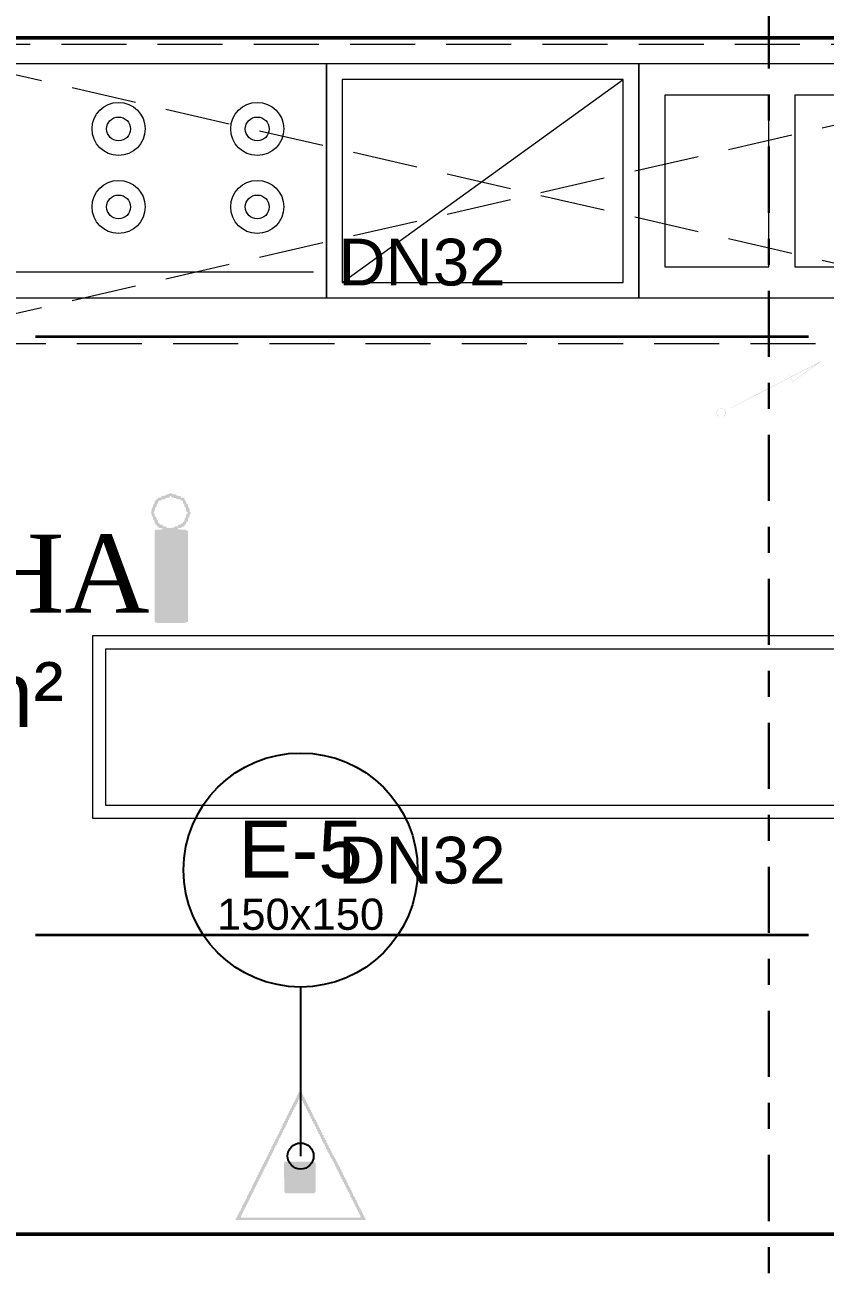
# Model space of a CAD drawing. Header units: metres. Extents: x -2 to 169, y -5 to 45.
# Drawn here: x 6.94 to 10.017, y 11.05 to 15.85 of the extents above; entities that cross this region are included whole.
import ezdxf
from ezdxf.enums import TextEntityAlignment as Align

# ---------------------------------------------------------------- set-up
doc = ezdxf.new("R2010")
doc.units = ezdxf.units.M
doc.header["$LTSCALE"] = 0.1
doc.linetypes.add('DASHDOT', pattern=[3.556, 2.54, -0.508, 0, -0.508])
doc.linetypes.add('DASHED', pattern=[1.524, 1.27, -0.254])
for name, color, linetype, lineweight in [('AMBIENTES', 8, 'Continuous', 13), ('CORTES', 6, 'DASHDOT', 30), ('ILUMINACAO', 5, 'Continuous', 25), ('INC_CHUV_AREA', 6, 'DASHED', 25), ('INC_CHUV_TEXTO', 1, 'Continuous', 13), ('INC_CHUV_TUBO', 1, 'Continuous', 35), ('INC_EXT', 1, 'Continuous', 25), ('MOBILIARIO', 8, 'Continuous', 18), ('PAREDE', 7, 'Continuous', 50), ('SINALIZACAO', 3, 'Continuous', 25), ('TEXTOS', 7, 'Continuous', 13), ('TUBULACAO', 30, 'Continuous', 25)]:
    doc.layers.add(name, color=color, linetype=linetype, lineweight=lineweight)
doc.styles.add('COSCIP-AMBIENTE', font='times.ttf')
doc.styles.add('COSCIP-TEXTO', font='arial.ttf')

# ---------------------------------------------------------------- blocks, each defined once
blk = doc.blocks.new('EXTINTOR_PQS_ABC')
h = blk.add_hatch(color=256)
h.dxf.hatch_style = 1
h.paths.add_polyline_path([(-0.0118, 0.4919), (0.0099, 0.4919), (0.0123, 0.4772), (0.0195, 0.4723), (0.0212, 0.4567), (0.0293, 0.4527), (0.0312, 0.438), (0.0394, 0.4331), (0.0421, 0.4184), (0.0491, 0.4136), (0.0512, 0.3989), (0.0586, 0.394), (0.0603, 0.3776), (0.0677, 0.3755), (0.0701, 0.3597), (0.0785, 0.3548), (0.0813, 0.3401), (0.0882, 0.3352), (0.0902, 0.3206), (0.0978, 0.3157), (0.0995, 0.2991), (0.1068, 0.2973), (0.11, 0.2814), (0.1177, 0.2765), (0.1204, 0.2618), (0.1274, 0.2569), (0.1293, 0.2423), (0.1369, 0.2374), (0.1386, 0.221), (0.1469, 0.2178), (0.1493, 0.2031), (0.1558, 0.2), (0.1595, 0.1835), (0.1665, 0.1786), (0.1681, 0.164), (0.1761, 0.1591), (0.1778, 0.1419), (0.1861, 0.1395), (0.1886, 0.1248), (0.1949, 0.1217), (0.1987, 0.1052), (0.2056, 0.1003), (0.2074, 0.0856), (0.2153, 0.0808), (0.2169, 0.0655), (0.2253, 0.0612), (0.2281, 0.0465), (0.2351, 0.0416), (0.2377, 0.0269), (0.2447, 0.022), (0.2463, 0.0068), (0.2536, 0.0042), (0.2561, -0.0065), (0.2621, -0.0098), (0.2659, -0.0229), (0.2732, -0.0256), (0.2757, -0.0426), (0.2823, -0.0465), (0.2854, -0.0627), (0.2928, -0.0706), (0.2952, -0.0822), (0.302, -0.0856), (0.305, -0.1011), (0.3124, -0.1037), (0.3148, -0.1209), (0.3216, -0.1248), (0.324, -0.1395), (0.3334, -0.1517), (0.3344, -0.1603), (0.3415, -0.164), (0.3442, -0.1794), (0.3515, -0.1823), (0.3535, -0.1982), (0.3603, -0.2031), (0.3637, -0.2195), (0.3726, -0.23), (0.3735, -0.2385), (0.3809, -0.2416), (0.3833, -0.2577), (0.3907, -0.2606), (0.3927, -0.2765), (0.3993, -0.2814), (0.4052, -0.3034), (0.4118, -0.3083), (0.4127, -0.3166), (0.42, -0.3199), (0.4225, -0.336), (0.4298, -0.3392), (0.4323, -0.356), (0.4383, -0.3597), (0.4413, -0.3744), (0.4445, -0.3818), (0.451, -0.3866), (0.4518, -0.3949), (0.4592, -0.3977), (0.4613, -0.4136), (0.469, -0.4179), (0.4714, -0.4344), (0.4769, -0.438), (0.4812, -0.4544), (0.4867, -0.4576), (0.4902, -0.4649), (0.491, -0.4731), (0.4983, -0.4756), (0.5, -0.4919), (-0.5, -0.4919), (-0.4976, -0.4748), (-0.4896, -0.4723), (-0.4858, -0.4576), (-0.4799, -0.4527), (-0.4767, -0.438), (-0.4707, -0.4345), (-0.4682, -0.4237), (-0.462, -0.4209), (-0.4585, -0.4042), (-0.4524, -0.4013), (-0.4499, -0.3866), (-0.4462, -0.3785), (-0.4413, -0.3759), (-0.437, -0.3597), (-0.4315, -0.3563), (-0.4291, -0.3455), (-0.4225, -0.3426), (-0.4204, -0.3279), (-0.4138, -0.323), (-0.4108, -0.3083), (-0.4071, -0.2999), (-0.4022, -0.2975), (-0.3982, -0.2814), (-0.3924, -0.278), (-0.3899, -0.2672), (-0.3834, -0.2643), (-0.3813, -0.2496), (-0.3753, -0.2452), (-0.3723, -0.2374), (-0.3704, -0.2218), (-0.363, -0.2185), (-0.3606, -0.2022), (-0.3532, -0.1992), (-0.3508, -0.1878), (-0.3428, -0.1786), (-0.3402, -0.164), (-0.3337, -0.1601), (-0.3312, -0.1432), (-0.3239, -0.1402), (-0.3214, -0.1244), (-0.3141, -0.121), (-0.3096, -0.1052), (-0.3037, -0.1003), (-0.3005, -0.0856), (-0.2945, -0.0818), (-0.2921, -0.0649), (-0.2847, -0.062), (-0.2822, -0.0465), (-0.2749, -0.043), (-0.2739, -0.0343), (-0.2651, -0.0236), (-0.262, -0.0098), (-0.2554, -0.0059), (-0.2536, 0.0122), (-0.2465, 0.0147), (-0.2431, 0.0326), (-0.2357, 0.0343), (-0.2337, 0.0514), (-0.226, 0.0538), (-0.224, 0.071), (-0.217, 0.0734), (-0.2144, 0.0905), (-0.2074, 0.093), (-0.2046, 0.1101), (-0.1965, 0.1126), (-0.1945, 0.1297), (-0.1868, 0.132), (-0.1848, 0.1493), (-0.1779, 0.1517), (-0.1753, 0.1688), (-0.1677, 0.1713), (-0.1648, 0.1891), (-0.1573, 0.1909), (-0.1553, 0.208), (-0.1477, 0.2104), (-0.1457, 0.2276), (-0.1388, 0.23), (-0.1365, 0.2472), (-0.1306, 0.2514), (-0.1257, 0.2686), (-0.1186, 0.2716), (-0.1168, 0.2863), (-0.1093, 0.2912), (-0.1072, 0.3059), (-0.1012, 0.3109), (-0.0963, 0.3277), (-0.0908, 0.3304), (-0.0877, 0.345), (-0.0796, 0.3499), (-0.0777, 0.3646), (-0.0707, 0.3695), (-0.0681, 0.3842), (-0.062, 0.3892), (-0.0571, 0.4059), (-0.0515, 0.4087), (-0.0485, 0.4233), (-0.0404, 0.4282), (-0.0385, 0.4429), (-0.0312, 0.4478), (-0.029, 0.4625), (-0.0254, 0.4698), (-0.0204, 0.473), (-0.018, 0.4841), (-0.0119, 0.487)])
h.paths.add_polyline_path([(-0.0082, 0.4529), (-0.0105, 0.4356), (-0.018, 0.4335), (-0.0201, 0.416), (-0.0278, 0.4126), (-0.0296, 0.3964), (-0.0369, 0.394), (-0.04, 0.3762), (-0.0475, 0.3744), (-0.0495, 0.3573), (-0.0571, 0.3549), (-0.0592, 0.3377), (-0.0663, 0.3352), (-0.0687, 0.3181), (-0.0763, 0.3157), (-0.0787, 0.2985), (-0.0868, 0.2961), (-0.0888, 0.279), (-0.0963, 0.2767), (-0.0983, 0.2594), (-0.1055, 0.2569), (-0.1078, 0.2398), (-0.1136, 0.2374), (-0.1171, 0.2202), (-0.1255, 0.2153), (-0.1272, 0.2007), (-0.1344, 0.1958), (-0.1368, 0.1811), (-0.1429, 0.1762), (-0.1464, 0.1615), (-0.1535, 0.1566), (-0.1575, 0.1402), (-0.1647, 0.137), (-0.1664, 0.1224), (-0.1738, 0.1175), (-0.1759, 0.1028), (-0.1822, 0.0979), (-0.1868, 0.0812), (-0.193, 0.0783), (-0.1955, 0.0636), (-0.2037, 0.0587), (-0.2055, 0.044), (-0.2124, 0.0392), (-0.215, 0.0245), (-0.2213, 0.0196), (-0.2247, 0.0049), (-0.2323, 0), (-0.2358, -0.0192), (-0.2431, -0.0233), (-0.2456, -0.0392), (-0.2532, -0.044), (-0.2554, -0.0612), (-0.2627, -0.063), (-0.2651, -0.0797), (-0.2725, -0.0821), (-0.2768, -0.0979), (-0.2828, -0.1028), (-0.2848, -0.1175), (-0.2921, -0.1217), (-0.2945, -0.1392), (-0.3018, -0.1413), (-0.3043, -0.1575), (-0.3116, -0.1605), (-0.3148, -0.1762), (-0.3219, -0.1811), (-0.3239, -0.1969), (-0.3312, -0.2001), (-0.3337, -0.2176), (-0.341, -0.2196), (-0.3434, -0.2354), (-0.3508, -0.2386), (-0.3531, -0.2569), (-0.3606, -0.2593), (-0.3624, -0.2765), (-0.369, -0.279), (-0.3728, -0.2973), (-0.3792, -0.2985), (-0.3819, -0.3157), (-0.39, -0.3181), (-0.392, -0.3352), (-0.3993, -0.3377), (-0.4015, -0.3548), (-0.408, -0.3573), (-0.412, -0.3756), (-0.4193, -0.3785), (-0.4211, -0.394), (-0.4292, -0.3964), (-0.4311, -0.4136), (-0.4385, -0.416), (-0.4407, -0.4331), (-0.4473, -0.4356), (-0.4511, -0.4539), (-0.4585, -0.4566), (-0.4598, -0.4723), (-0.456, -0.4746), (0.4592, -0.4743), (0.4614, -0.4698), (0.4592, -0.4539), (0.4539, -0.4503), (0.4494, -0.4343), (0.4424, -0.4307), (0.4396, -0.4152), (0.4323, -0.4132), (0.4301, -0.3964), (0.4225, -0.3928), (0.4205, -0.3768), (0.4137, -0.372), (0.4102, -0.3562), (0.4029, -0.3534), (0.4005, -0.3371), (0.3931, -0.3351), (0.3907, -0.3175), (0.3833, -0.3139), (0.3814, -0.2985), (0.3752, -0.2936), (0.3711, -0.2779), (0.3637, -0.275), (0.3613, -0.2587), (0.354, -0.2568), (0.3515, -0.2391), (0.3442, -0.235), (0.3422, -0.2202), (0.3354, -0.2153), (0.3319, -0.1998), (0.3246, -0.1976), (0.3221, -0.1805), (0.3148, -0.1785), (0.3124, -0.1609), (0.305, -0.1567), (0.3031, -0.1419), (0.296, -0.137), (0.2928, -0.1215), (0.2854, -0.1193), (0.283, -0.1022), (0.2757, -0.1002), (0.2735, -0.0832), (0.2667, -0.0783), (0.2634, -0.0623), (0.2571, -0.0587), (0.2536, -0.0433), (0.2463, -0.0414), (0.2441, -0.0245), (0.2365, -0.0218), (0.2341, -0.007), (0.2263, -0.0049), (0.2243, 0.0122), (0.2162, 0.0147), (0.2132, 0.0318), (0.2062, 0.0343), (0.2031, 0.0514), (0.1966, 0.0538), (0.1942, 0.071), (0.1871, 0.0734), (0.1851, 0.0905), (0.1778, 0.092), (0.174, 0.1101), (0.1671, 0.1126), (0.1639, 0.1297), (0.1575, 0.1321), (0.1558, 0.149), (0.148, 0.1517), (0.1459, 0.1688), (0.1378, 0.1713), (0.136, 0.186), (0.1279, 0.1909), (0.1247, 0.208), (0.1183, 0.2104), (0.1166, 0.2267), (0.1087, 0.23), (0.1062, 0.2472), (0.0986, 0.2496), (0.0968, 0.2643), (0.0888, 0.2692), (0.0858, 0.2863), (0.0792, 0.2888), (0.0775, 0.3059), (0.0701, 0.3076), (0.0677, 0.3244), (0.0594, 0.3279), (0.0575, 0.3426), (0.0496, 0.3475), (0.0465, 0.3646), (0.0401, 0.3671), (0.0383, 0.3837), (0.0303, 0.3866), (0.0285, 0.4019), (0.0212, 0.4049), (0.017, 0.4233), (0.0105, 0.4258), (0.0077, 0.4429), (0.0016, 0.4442), (-0.0009, 0.4533)], flags=16)
h.paths.add_polyline_path([(-0.1254, -0.044), (0.1082, -0.044), (0.1093, -0.0523), (0.1152, -0.0563), (0.116, -0.0661), (0.116, -0.2643), (0.1147, -0.2741), (0.1082, -0.279), (0.1069, -0.2863), (-0.1134, -0.2869), (-0.1169, -0.2863), (-0.1183, -0.2811), (-0.1257, -0.2787), (-0.1272, -0.0563)])
blk = doc.blocks.new('PONTO_ILUMINACAO_EMERGENCIA')
h = blk.add_hatch(color=256)
h.dxf.hatch_style = 1
h.paths.add_polyline_path([(-0.0047, 0.5), (0.005, 0.5), (0.0072, 0.4942), (0.0188, 0.4904), (0.0421, 0.4884), (0.0459, 0.4797), (0.077, 0.4757), (0.082, 0.4651), (0.1053, 0.4622), (0.1097, 0.4419), (0.1184, 0.439), (0.1206, 0.4179), (0.1322, 0.4157), (0.1344, 0.3924), (0.1414, 0.3866), (0.1452, 0.3779), (0.1484, 0.3547), (0.1556, 0.3518), (0.1555, 0.3425), (0.1487, 0.3401), (0.1431, 0.3111), (0.1346, 0.3052), (0.1326, 0.282), (0.121, 0.2791), (0.1187, 0.2587), (0.1089, 0.2558), (0.1078, 0.2442), (0.0857, 0.239), (0.0799, 0.2315), (0.0595, 0.2297), (0.0579, 0.2268), (0.0584, 0.221), (0.0624, 0.2194), (0.1177, 0.2184), (0.1206, 0.212), (0.1322, 0.2087), (0.1335, 0.2035), (0.1336, -0.4883), (0.1322, -0.4929), (0.1206, -0.4939), (0.1067, -0.4999), (-0.1032, -0.5), (-0.1043, -0.497), (-0.1178, -0.4952), (-0.1228, -0.4912), (-0.1228, 0.2064), (-0.118, 0.218), (-0.0713, 0.2192), (-0.0621, 0.221), (-0.0601, 0.2268), (-0.0916, 0.2329), (-0.0961, 0.2413), (-0.1076, 0.2442), (-0.1083, 0.2558), (-0.1207, 0.2614), (-0.1253, 0.2878), (-0.1335, 0.2936), (-0.1358, 0.3169), (-0.1445, 0.3198), (-0.1468, 0.3416), (-0.1498, 0.3457), (-0.1556, 0.3459), (-0.1556, 0.3488), (-0.1498, 0.3495), (-0.1476, 0.3547), (-0.1454, 0.3779), (-0.1421, 0.3866), (-0.1346, 0.3924), (-0.1329, 0.4157), (-0.1236, 0.4201), (-0.1207, 0.4412), (-0.112, 0.4429), (-0.109, 0.4506), (-0.0988, 0.4564), (-0.0945, 0.4634), (-0.0713, 0.4655), (-0.0684, 0.4771), (-0.0451, 0.479), (-0.0364, 0.4826), (-0.0306, 0.4897), (-0.0073, 0.4925)])
h.paths.add_polyline_path([(-0.0044, 0.4758), (-0.0073, 0.465), (-0.0322, 0.4622), (-0.0396, 0.4593), (-0.0451, 0.4522), (-0.0684, 0.4496), (-0.0713, 0.4416), (-0.093, 0.439), (-0.0971, 0.4186), (-0.1062, 0.4157), (-0.1091, 0.3906), (-0.1178, 0.3896), (-0.1191, 0.3866), (-0.125, 0.3547), (-0.1294, 0.353), (-0.1305, 0.3459), (-0.1226, 0.3401), (-0.1207, 0.3194), (-0.109, 0.3169), (-0.1067, 0.2936), (-0.0981, 0.2878), (-0.0945, 0.2686), (-0.0858, 0.2668), (-0.08, 0.2579), (-0.0623, 0.2558), (-0.0579, 0.2442), (-0.0335, 0.2416), (-0.0306, 0.2325), (0.0014, 0.2301), (0.0276, 0.2355), (0.0334, 0.2424), (0.056, 0.2442), (0.0585, 0.2558), (0.0799, 0.2583), (0.0857, 0.2664), (0.0944, 0.2682), (0.0974, 0.2791), (0.106, 0.2817), (0.108, 0.3052), (0.1149, 0.3082), (0.1218, 0.3372), (0.1322, 0.343), (0.1324, 0.3488), (0.1293, 0.3539), (0.1206, 0.3567), (0.1184, 0.3779), (0.1148, 0.3876), (0.1076, 0.3924), (0.105, 0.4157), (0.0967, 0.4186), (0.0944, 0.4391), (0.0828, 0.4404), (0.077, 0.4487), (0.0453, 0.4535), (0.0421, 0.4615), (0.0188, 0.4634), (0.0078, 0.468), (0.0043, 0.4762)], flags=16)
blk = doc.blocks.new('TUBO_SOBE')
h = blk.add_hatch(color=256)
h.dxf.hatch_style = 1
h.paths.add_polyline_path([(0.4961, 0.2625), (0.499, 0.2651), (0.5, 0.2626), (0.4961, 0.2586), (0.4916, 0.2583), (0.4912, 0.2552), (0.4872, 0.2513), (0.4843, 0.2508), (0.4828, 0.2483), (0.4784, 0.2479), (0.474, 0.2425), (0.4681, 0.2421), (0.4677, 0.2391), (0.4608, 0.2322), (0.4549, 0.2318), (0.4489, 0.2258), (0.4476, 0.2219), (0.4431, 0.2215), (0.4373, 0.216), (0.4329, 0.2157), (0.4269, 0.2097), (0.4255, 0.2057), (0.4196, 0.2054), (0.4152, 0.1998), (0.4093, 0.1995), (0.402, 0.1896), (0.3976, 0.1892), (0.3917, 0.1837), (0.3873, 0.1833), (0.3799, 0.1734), (0.3741, 0.173), (0.3667, 0.1646), (0.3608, 0.1642), (0.3604, 0.1612), (0.3564, 0.1572), (0.352, 0.1569), (0.3476, 0.1513), (0.3447, 0.151), (0.3432, 0.1484), (0.3388, 0.1481), (0.3383, 0.145), (0.3344, 0.1411), (0.3285, 0.1407), (0.3211, 0.1322), (0.3153, 0.1319), (0.3148, 0.1288), (0.3109, 0.1249), (0.3065, 0.1245), (0.302, 0.119), (0.299, 0.1185), (0.2976, 0.1146), (0.2932, 0.1142), (0.2888, 0.1087), (0.2829, 0.1084), (0.2769, 0.1024), (0.2756, 0.0984), (0.2697, 0.0981), (0.2624, 0.0896), (0.2579, 0.0893), (0.2565, 0.0867), (0.2535, 0.0863), (0.2521, 0.0823), (0.2477, 0.0819), (0.2403, 0.0734), (0.2344, 0.0731), (0.2315, 0.0705), (0.2275, 0.0745), (0.2272, 0.0789), (0.2246, 0.0803), (0.2243, 0.0862), (0.2202, 0.0877), (0.2198, 0.0921), (0.2173, 0.0936), (0.2169, 0.098), (0.2143, 0.0994), (0.214, 0.1053), (0.2114, 0.1068), (0.2109, 0.1112), (0.2094, 0.1113), (0.208, 0.1087), (0.2021, 0.1084), (0.2006, 0.1058), (0.1962, 0.1054), (0.1947, 0.1028), (0.1889, 0.1025), (0.1874, 0.0984), (0.183, 0.0981), (0.1815, 0.0955), (0.1756, 0.0951), (0.1742, 0.0926), (0.1698, 0.0922), (0.1683, 0.0896), (0.1639, 0.0893), (0.1624, 0.0867), (0.1565, 0.0863), (0.1551, 0.0823), (0.1507, 0.0819), (0.1492, 0.0793), (0.1433, 0.079), (0.1418, 0.0764), (0.1374, 0.076), (0.136, 0.0734), (0.1301, 0.0731), (0.1286, 0.0705), (0.1242, 0.0702), (0.1237, 0.0671), (0.1198, 0.0632), (0.1139, 0.0628), (0.1124, 0.0602), (0.108, 0.0599), (0.1066, 0.0573), (0.1022, 0.0569), (0.1007, 0.0543), (0.0948, 0.054), (0.0933, 0.0499), (0.0889, 0.0496), (0.0875, 0.047), (0.0816, 0.0466), (0.0801, 0.0441), (0.0698, 0.0408), (0.0683, 0.0367), (0.0625, 0.0364), (0.061, 0.0338), (0.0566, 0.0334), (0.0551, 0.0308), (0.0492, 0.0305), (0.0478, 0.0279), (0.0434, 0.0275), (0.0419, 0.0249), (0.036, 0.0246), (0.0345, 0.0205), (0.0301, 0.0202), (0.0287, 0.0176), (0.0243, 0.0172), (0.0228, 0.0147), (0.0198, 0.0143), (0.0184, 0.0117), (0.0081, 0.0084), (0.0066, 0.0044), (0.0007, 0.004), (-0.0007, 0.0014), (-0.0051, 0.0011), (-0.0066, -0.0015), (-0.0125, -0.0019), (-0.014, -0.0045), (-0.0184, -0.0048), (-0.0198, -0.0074), (-0.0257, -0.0077), (-0.0272, -0.0118), (-0.0316, -0.0122), (-0.0331, -0.0147), (-0.0375, -0.0151), (-0.0389, -0.0177), (-0.0448, -0.018), (-0.0463, -0.0206), (-0.0507, -0.021), (-0.0522, -0.0236), (-0.0581, -0.0239), (-0.0595, -0.028), (-0.0639, -0.0283), (-0.0654, -0.0309), (-0.0698, -0.0313), (-0.0713, -0.0338), (-0.0742, -0.0342), (-0.0757, -0.0368), (-0.0801, -0.0371), (-0.0816, -0.0412), (-0.0875, -0.0415), (-0.0889, -0.0441), (-0.0933, -0.0445), (-0.0948, -0.0471), (-0.0992, -0.0474), (-0.1007, -0.05), (-0.1066, -0.0504), (-0.108, -0.053), (-0.1124, -0.0533), (-0.1139, -0.0574), (-0.1198, -0.0577), (-0.1213, -0.0603), (-0.1257, -0.0607), (-0.1271, -0.0632), (-0.1315, -0.0636), (-0.133, -0.0662), (-0.1389, -0.0665), (-0.1404, -0.0691), (-0.1448, -0.0695), (-0.1462, -0.0735), (-0.1521, -0.0739), (-0.1536, -0.0765), (-0.158, -0.0768), (-0.1595, -0.0794), (-0.1653, -0.0798), (-0.1698, -0.0853), (-0.1742, -0.0856), (-0.1756, -0.0897), (-0.1815, -0.0901), (-0.183, -0.0926), (-0.1874, -0.093), (-0.1889, -0.0956), (-0.1933, -0.0959), (-0.1947, -0.0985), (-0.2006, -0.0989), (-0.2021, -0.1029), (-0.2065, -0.1033), (-0.208, -0.1059), (-0.2139, -0.1062), (-0.2153, -0.1088), (-0.2197, -0.1092), (-0.2212, -0.1117), (-0.2271, -0.1121), (-0.2286, -0.1147), (-0.233, -0.115), (-0.2344, -0.1191), (-0.2388, -0.1194), (-0.2403, -0.122), (-0.2462, -0.1224), (-0.2477, -0.125), (-0.2521, -0.1253), (-0.2535, -0.1279), (-0.2594, -0.1283), (-0.2638, -0.1353), (-0.2682, -0.1356), (-0.2697, -0.1382), (-0.2756, -0.1386), (-0.2771, -0.1411), (-0.2815, -0.1415), (-0.2829, -0.1441), (-0.2888, -0.1444), (-0.2903, -0.147), (-0.2947, -0.1474), (-0.2962, -0.1514), (-0.3006, -0.1518), (-0.302, -0.1544), (-0.3079, -0.1547), (-0.3094, -0.1573), (-0.3138, -0.1577), (-0.3153, -0.1602), (-0.3211, -0.1606), (-0.3226, -0.1632), (-0.327, -0.1635), (-0.3285, -0.1676), (-0.3329, -0.1679), (-0.3344, -0.1705), (-0.3403, -0.1709), (-0.3417, -0.1735), (-0.3461, -0.1738), (-0.3476, -0.1764), (-0.3535, -0.1768), (-0.355, -0.1808), (-0.3574, -0.1798), (-0.3574, -0.1769), (-0.3535, -0.1729), (-0.3476, -0.1726), (-0.3461, -0.17), (-0.3417, -0.1696), (-0.3403, -0.167), (-0.3344, -0.1667), (-0.3329, -0.1626), (-0.3285, -0.1623), (-0.327, -0.1597), (-0.3226, -0.1594), (-0.3211, -0.1568), (-0.3153, -0.1564), (-0.3138, -0.1538), (-0.3094, -0.1535), (-0.3079, -0.1509), (-0.302, -0.1505), (-0.3006, -0.1465), (-0.2962, -0.1461), (-0.2947, -0.1435), (-0.2903, -0.1432), (-0.2888, -0.1406), (-0.2829, -0.1402), (-0.2815, -0.1377), (-0.2771, -0.1373), (-0.2756, -0.1347), (-0.2697, -0.1344), (-0.2682, -0.1303), (-0.2638, -0.13), (-0.2594, -0.1244), (-0.2535, -0.1241), (-0.2521, -0.1215), (-0.2477, -0.1211), (-0.2462, -0.1185), (-0.2403, -0.1182), (-0.2388, -0.1141), (-0.2344, -0.1138), (-0.233, -0.1112), (-0.2286, -0.1108), (-0.2271, -0.1083), (-0.2212, -0.1079), (-0.2197, -0.1053), (-0.2153, -0.105), (-0.2139, -0.1024), (-0.208, -0.102), (-0.2065, -0.098), (-0.2021, -0.0976), (-0.2006, -0.095), (-0.1947, -0.0947), (-0.1933, -0.0921), (-0.183, -0.0888), (-0.1815, -0.0847), (-0.1756, -0.0844), (-0.1742, -0.0818), (-0.1698, -0.0815), (-0.1653, -0.0759), (-0.1595, -0.0756), (-0.158, -0.073), (-0.1536, -0.0726), (-0.1521, -0.0686), (-0.1462, -0.0682), (-0.1448, -0.0656), (-0.1404, -0.0653), (-0.1389, -0.0627), (-0.133, -0.0623), (-0.1315, -0.0598), (-0.1213, -0.0565), (-0.1198, -0.0524), (-0.1139, -0.0521), (-0.1124, -0.0495), (-0.108, -0.0491), (-0.1066, -0.0465), (-0.1007, -0.0462), (-0.0992, -0.0436), (-0.0889, -0.0403), (-0.0875, -0.0362), (-0.0816, -0.0359), (-0.0801, -0.0333), (-0.0757, -0.0329), (-0.0698, -0.0274), (-0.0654, -0.0271), (-0.0639, -0.023), (-0.0595, -0.0227), (-0.0581, -0.0201), (-0.0522, -0.0197), (-0.0507, -0.0171), (-0.0463, -0.0168), (-0.0448, -0.0142), (-0.0389, -0.0138), (-0.0375, -0.0113), (-0.0331, -0.0109), (-0.0316, -0.0068), (-0.0272, -0.0065), (-0.0257, -0.0039), (-0.0198, -0.0036), (-0.0184, -0.001), (-0.014, -0.0006), (-0.0125, 0.002), (-0.0066, 0.0023), (-0.0051, 0.0049), (-0.0007, 0.0053), (0.0007, 0.0093), (0.0066, 0.0097), (0.0081, 0.0123), (0.0125, 0.0126), (0.014, 0.0152), (0.0184, 0.0156), (0.0243, 0.0211), (0.0287, 0.0214), (0.0301, 0.0255), (0.0345, 0.0258), (0.036, 0.0284), (0.0419, 0.0288), (0.0434, 0.0314), (0.0478, 0.0317), (0.0492, 0.0343), (0.0551, 0.0347), (0.0566, 0.0373), (0.061, 0.0376), (0.0625, 0.0417), (0.0683, 0.042), (0.0698, 0.0446), (0.0742, 0.0449), (0.0757, 0.0475), (0.0801, 0.0479), (0.0816, 0.0505), (0.0875, 0.0508), (0.0889, 0.0549), (0.0933, 0.0552), (0.0948, 0.0578), (0.1007, 0.0582), (0.1022, 0.0608), (0.1066, 0.0611), (0.108, 0.0637), (0.1124, 0.0641), (0.1139, 0.0666), (0.1198, 0.067), (0.1202, 0.07), (0.1242, 0.074), (0.1286, 0.0743), (0.1301, 0.0769), (0.136, 0.0773), (0.1374, 0.0799), (0.1418, 0.0802), (0.1433, 0.0828), (0.1492, 0.0832), (0.1507, 0.0872), (0.1551, 0.0876), (0.1565, 0.0902), (0.1624, 0.0905), (0.1639, 0.0931), (0.1742, 0.0964), (0.1756, 0.099), (0.1815, 0.0993), (0.183, 0.1034), (0.1874, 0.1037), (0.1889, 0.1063), (0.1947, 0.1067), (0.1962, 0.1093), (0.2006, 0.1096), (0.2021, 0.1122), (0.208, 0.1126), (0.2081, 0.1185), (0.204, 0.12), (0.2037, 0.1244), (0.2011, 0.1259), (0.2007, 0.1318), (0.1981, 0.1332), (0.1949, 0.1435), (0.1908, 0.145), (0.1918, 0.1519), (0.1958, 0.1509), (0.1961, 0.145), (0.1987, 0.1435), (0.199, 0.1391), (0.2016, 0.1377), (0.202, 0.1332), (0.2046, 0.1318), (0.2049, 0.1259), (0.209, 0.1244), (0.2093, 0.12), (0.2139, 0.1155), (0.2143, 0.1185), (0.2183, 0.1225), (0.2241, 0.1228), (0.2256, 0.1254), (0.2359, 0.1287), (0.2374, 0.1328), (0.2433, 0.1331), (0.2447, 0.1357), (0.2491, 0.1361), (0.2506, 0.1387), (0.2565, 0.139), (0.2579, 0.1416), (0.2682, 0.1449), (0.2697, 0.149), (0.2756, 0.1493), (0.2771, 0.1519), (0.2815, 0.1522), (0.2829, 0.1548), (0.2888, 0.1552), (0.2903, 0.1578), (0.2947, 0.1581), (0.2962, 0.1607), (0.302, 0.1611), (0.3035, 0.1651), (0.3079, 0.1655), (0.3123, 0.171), (0.3182, 0.1714), (0.3197, 0.1739), (0.33, 0.1772), (0.3314, 0.1813), (0.3373, 0.1816), (0.3388, 0.1842), (0.3432, 0.1846), (0.3447, 0.1872), (0.3505, 0.1875), (0.352, 0.1901), (0.3564, 0.1905), (0.3579, 0.193), (0.3638, 0.1934), (0.3652, 0.1975), (0.3697, 0.1978), (0.3711, 0.2004), (0.3755, 0.2007), (0.377, 0.2033), (0.3829, 0.2037), (0.3843, 0.2063), (0.3888, 0.2066), (0.3902, 0.2107), (0.3961, 0.211), (0.3976, 0.2136), (0.402, 0.214), (0.4064, 0.2195), (0.4123, 0.2199), (0.4137, 0.2224), (0.4182, 0.2228), (0.4196, 0.2269), (0.4255, 0.2272), (0.427, 0.2298), (0.4314, 0.2301), (0.4329, 0.2327), (0.4373, 0.2331), (0.4387, 0.2357), (0.4446, 0.236), (0.4461, 0.2386), (0.4505, 0.239), (0.452, 0.243), (0.4578, 0.2434), (0.4593, 0.246), (0.4637, 0.2463), (0.4652, 0.2489), (0.4696, 0.2493), (0.4711, 0.2518), (0.4769, 0.2523), (0.4784, 0.2548), (0.4828, 0.2552), (0.4843, 0.2592), (0.4902, 0.2595), (0.4916, 0.2621)])
h.paths.add_polyline_path([(0.4592, 0.242), (0.4638, 0.242), (0.4638, 0.2391), (0.4608, 0.236), (0.4549, 0.2357), (0.4476, 0.2272), (0.4431, 0.2269), (0.4417, 0.2228), (0.4387, 0.2224), (0.4373, 0.2199), (0.4329, 0.2195), (0.4255, 0.211), (0.4196, 0.2107), (0.4152, 0.2037), (0.4093, 0.2033), (0.4024, 0.1964), (0.402, 0.1934), (0.3976, 0.193), (0.3917, 0.1875), (0.3873, 0.1872), (0.3804, 0.1803), (0.3799, 0.1772), (0.3741, 0.1769), (0.3667, 0.1684), (0.3608, 0.1681), (0.3569, 0.1641), (0.3564, 0.1611), (0.352, 0.1607), (0.3432, 0.1522), (0.3388, 0.1519), (0.3348, 0.1479), (0.3344, 0.1449), (0.3285, 0.1445), (0.3211, 0.1361), (0.3153, 0.1357), (0.3113, 0.1318), (0.3109, 0.1287), (0.3065, 0.1284), (0.2976, 0.1199), (0.2932, 0.1196), (0.2888, 0.1126), (0.2829, 0.1122), (0.2756, 0.1037), (0.2697, 0.1034), (0.2683, 0.0994), (0.2624, 0.0935), (0.2579, 0.0931), (0.2521, 0.0876), (0.2477, 0.0872), (0.2463, 0.0833), (0.2403, 0.0773), (0.2344, 0.0769), (0.233, 0.0744), (0.2314, 0.0745), (0.231, 0.0789), (0.2284, 0.0803), (0.2281, 0.0862), (0.2255, 0.0877), (0.2252, 0.0921), (0.2211, 0.0936), (0.2207, 0.098), (0.2182, 0.0994), (0.2178, 0.1053), (0.2152, 0.1068), (0.2152, 0.1141), (0.2178, 0.1156), (0.2183, 0.1187), (0.2241, 0.119), (0.2256, 0.1216), (0.23, 0.1219), (0.2315, 0.1245), (0.2359, 0.1249), (0.2374, 0.1275), (0.2433, 0.1278), (0.2447, 0.1319), (0.2491, 0.1322), (0.2506, 0.1348), (0.2565, 0.1352), (0.2579, 0.1378), (0.2624, 0.1381), (0.2638, 0.1407), (0.2682, 0.1411), (0.2697, 0.1436), (0.2756, 0.144), (0.2771, 0.1481), (0.2815, 0.1484), (0.2829, 0.151), (0.2888, 0.1513), (0.2903, 0.1539), (0.2947, 0.1543), (0.2962, 0.1569), (0.302, 0.1572), (0.3035, 0.1598), (0.3079, 0.1602), (0.3123, 0.1672), (0.3182, 0.1675), (0.3197, 0.1701), (0.3241, 0.1705), (0.3256, 0.173), (0.33, 0.1734), (0.3314, 0.176), (0.3373, 0.1763), (0.3388, 0.1804), (0.3432, 0.1807), (0.3447, 0.1833), (0.3505, 0.1837), (0.352, 0.1863), (0.3564, 0.1866), (0.3579, 0.1892), (0.3638, 0.1896), (0.3652, 0.1921), (0.3697, 0.1925), (0.3711, 0.1966), (0.3755, 0.1969), (0.377, 0.1995), (0.3829, 0.1998), (0.3843, 0.2024), (0.3888, 0.2028), (0.3902, 0.2054), (0.3961, 0.2057), (0.3976, 0.2098), (0.402, 0.2101), (0.4064, 0.2157), (0.4123, 0.216), (0.4137, 0.2186), (0.4182, 0.219), (0.4196, 0.2215), (0.4255, 0.2219), (0.427, 0.226), (0.4373, 0.2292), (0.4387, 0.2318), (0.4446, 0.2322), (0.4461, 0.2348), (0.4505, 0.2351), (0.452, 0.2377), (0.4578, 0.2381)], flags=16)
h.paths.add_polyline_path([(0.471, 0.2479), (0.474, 0.2479), (0.4741, 0.2464), (0.4711, 0.2464)], flags=16)
h.paths.add_polyline_path([(0.4651, 0.245), (0.4667, 0.245), (0.4668, 0.2435), (0.4652, 0.2434)], flags=16)
h.paths.add_polyline_path([(-0.474, -0.1887), (-0.4711, -0.186), (-0.4417, -0.1862), (-0.4402, -0.1887), (-0.4358, -0.1891), (-0.4284, -0.199), (-0.4216, -0.2004), (-0.4212, -0.2048), (-0.4186, -0.2063), (-0.4183, -0.2122), (-0.4157, -0.2136), (-0.4153, -0.218), (-0.4113, -0.2195), (-0.4113, -0.2371), (-0.4153, -0.2386), (-0.4157, -0.2445), (-0.4183, -0.246), (-0.4186, -0.2504), (-0.4212, -0.2518), (-0.4216, -0.2577), (-0.4255, -0.2617), (-0.4284, -0.262), (-0.4299, -0.2646), (-0.4383, -0.2651), (-0.4329, -0.2637), (-0.4284, -0.2582), (-0.4254, -0.2577), (-0.425, -0.2518), (-0.4225, -0.2504), (-0.4221, -0.246), (-0.4195, -0.2445), (-0.4192, -0.2386), (-0.4166, -0.2371), (-0.4166, -0.2195), (-0.4192, -0.218), (-0.4195, -0.2136), (-0.4221, -0.2122), (-0.4225, -0.2063), (-0.4295, -0.2019), (-0.4353, -0.196), (-0.4358, -0.1929), (-0.4402, -0.1926), (-0.4417, -0.19), (-0.4725, -0.19), (-0.474, -0.1926), (-0.4799, -0.1929), (-0.4803, -0.196), (-0.4888, -0.2033), (-0.4892, -0.2077), (-0.4932, -0.2092), (-0.4936, -0.2151), (-0.4962, -0.2166), (-0.4962, -0.2401), (-0.4936, -0.2415), (-0.4932, -0.2474), (-0.4892, -0.2489), (-0.4888, -0.2533), (-0.4862, -0.2548), (-0.4859, -0.2607), (-0.4828, -0.2637), (-0.4774, -0.2651), (-0.4858, -0.2646), (-0.4897, -0.2607), (-0.4901, -0.2548), (-0.4941, -0.2533), (-0.4945, -0.2489), (-0.4971, -0.2474), (-0.4974, -0.2415), (-0.5, -0.2401), (-0.5, -0.2166), (-0.4974, -0.2151), (-0.4971, -0.2092), (-0.4945, -0.2077), (-0.4941, -0.2033), (-0.4872, -0.199), (-0.4799, -0.1891)])
blk = doc.blocks.new('MOB_FOGAO_160X90')
blk.add_lwpolyline([(-0.8, -0.45), (0.8, -0.45), (0.8, 0.45), (-0.8, 0.45)], close=True)
blk.add_lwpolyline([(-0.75, -0.35), (0.75, -0.35)])
for centre, radius in [((-0.5333, 0.2), 0.102), ((0, 0.2), 0.102), ((0.5333, 0.2), 0.102), ((-0.5333, 0.2), 0.0459), ((0, 0.2), 0.0459), ((0.5333, 0.2), 0.0459), ((-0.5333, -0.1), 0.102), ((0, -0.1), 0.102), ((0.5333, -0.1), 0.102), ((-0.5333, -0.1), 0.0459), ((0, -0.1), 0.0459), ((0.5333, -0.1), 0.0459)]:
    blk.add_circle(centre, radius)
blk = doc.blocks.new('MOB_CHAPA_120X90')
for points in [[(-0.6, -0.45), (0.6, -0.45), (0.6, 0.45), (-0.6, 0.45)], [(-0.54, -0.39), (0.54, -0.39), (0.54, 0.39), (-0.54, 0.39)]]:
    blk.add_lwpolyline(points, close=True)
blk.add_lwpolyline([(-0.54, -0.39), (0.54, 0.39)])
blk = doc.blocks.new('MOB_FRITADEIRA_110X90')
for points in [[(-0.55, -0.45), (0.55, -0.45), (0.55, 0.45), (-0.55, 0.45)], [(-0.45, -0.33), (-0.05, -0.33), (-0.05, 0.33), (-0.45, 0.33)], [(0.05, -0.33), (0.45, -0.33), (0.45, 0.33), (0.05, 0.33)]]:
    blk.add_lwpolyline(points, close=True)
blk = doc.blocks.new('MOB_COIFA_500X115')
for points in [[(-2.31, 0.575), (-2.5, 0.575)], [(-2.5, 0.575), (-2.5, 0.325)], [(-2.5, 0.575), (-2.2564, 0.519)], [(-1.94, 0.575), (-2.19, 0.575)], [(-1.57, 0.575), (-1.82, 0.575)], [(-1.2, 0.575), (-1.45, 0.575)], [(-0.83, 0.575), (-1.08, 0.575)], [(-0.46, 0.575), (-0.71, 0.575)], [(-0.09, 0.575), (-0.34, 0.575)], [(0.28, 0.575), (0.03, 0.575)], [(0.65, 0.575), (0.4, 0.575)], [(1.02, 0.575), (0.77, 0.575)], [(1.39, 0.575), (1.14, 0.575)], [(1.76, 0.575), (1.51, 0.575)], [(2.13, 0.575), (1.88, 0.575)], [(2.1876, 0.5032), (2.4312, 0.5592)], [(2.5, 0.575), (2.25, 0.575)], [(2.5, 0.535), (2.5, 0.575)], [(-2.1394, 0.4921), (-1.8958, 0.436)], [(1.827, 0.4202), (2.0707, 0.4763)], [(-1.7788, 0.4091), (-1.5352, 0.3531)], [(1.4664, 0.3373), (1.7101, 0.3933)], [(2.5, 0.165), (2.5, 0.415)], [(-1.4182, 0.3262), (-1.1746, 0.2702)], [(1.1059, 0.2543), (1.3495, 0.3104)], [(-1.0577, 0.2433), (-0.814, 0.1872)], [(-2.5, 0.205), (-2.5, -0.045)], [(0.7453, 0.1714), (0.9889, 0.2274)], [(-0.6971, 0.1603), (-0.4534, 0.1043)], [(0.3847, 0.0885), (0.6283, 0.1445)], [(-0.3365, 0.0774), (-0.0928, 0.0214)], [(0.0241, 0.0055), (0.2677, 0.0616)], [(2.5, -0.205), (2.5, 0.045)], [(-0.3365, -0.0774), (-0.0928, -0.0214)], [(0.0241, -0.0055), (0.2677, -0.0616)], [(0.3847, -0.0885), (0.6283, -0.1445)], [(-0.6971, -0.1603), (-0.4534, -0.1043)], [(-2.5, -0.165), (-2.5, -0.415)], [(-1.0577, -0.2433), (-0.814, -0.1872)], [(0.7453, -0.1714), (0.9889, -0.2274)], [(-1.4182, -0.3262), (-1.1746, -0.2702)], [(1.1059, -0.2543), (1.3495, -0.3104)], [(2.5, -0.575), (2.5, -0.325)], [(-1.7788, -0.4091), (-1.5352, -0.3531)], [(1.4664, -0.3373), (1.7101, -0.3933)], [(1.827, -0.4202), (2.0707, -0.4763)], [(-2.1394, -0.4921), (-1.8958, -0.436)], [(-2.5, -0.575), (-2.2564, -0.519)], [(2.1876, -0.5032), (2.4312, -0.5592)], [(-2.5, -0.535), (-2.5, -0.575)], [(-2.5, -0.575), (-2.25, -0.575)], [(-2.13, -0.575), (-1.88, -0.575)], [(-1.76, -0.575), (-1.51, -0.575)], [(-1.39, -0.575), (-1.14, -0.575)], [(-1.02, -0.575), (-0.77, -0.575)], [(-0.65, -0.575), (-0.4, -0.575)], [(-0.28, -0.575), (-0.03, -0.575)], [(0.09, -0.575), (0.34, -0.575)], [(0.46, -0.575), (0.71, -0.575)], [(0.83, -0.575), (1.08, -0.575)], [(1.2, -0.575), (1.45, -0.575)], [(1.57, -0.575), (1.82, -0.575)], [(1.94, -0.575), (2.19, -0.575)], [(2.31, -0.575), (2.5, -0.575)]]:
    blk.add_lwpolyline(points)
blk = doc.blocks.new('MOB_BALCAO_320X70')
for points in [[(-1.6, -0.35), (1.6, -0.35), (1.6, 0.35), (-1.6, 0.35)], [(-1.55, -0.3), (1.55, -0.3), (1.55, 0.3), (-1.55, 0.3)]]:
    blk.add_lwpolyline(points, close=True)
blk = doc.blocks.new('PLACA_CHAMADA_E-5')
at = {"color": 1, "lineweight": 25}
blk.add_circle((0, 0), 0.45, dxfattribs=at)
at = {"color": 1, "style": 'COSCIP-TEXTO'}
for tag, height, p in [('CODIGO', 0.22, (0, 0.08)), ('DIMENSAO', 0.12, (0, -0.17))]:
    blk.add_attdef(tag, text='', height=height, dxfattribs=at).set_placement(p, align=Align.MIDDLE_CENTER)

msp = doc.modelspace()

# ---------------------------------------------------------------- linework, layer by layer
at = {"layer": 'AMBIENTES'}
msp.add_lwpolyline([(12.6, 11.2), (12.6, 15.8), (0.2, 15.8), (0.2, 11.2)], close=True, dxfattribs=at)
at = {"layer": 'CORTES'}
msp.add_line((9.8, -2.6), (9.8, 20), dxfattribs=at)
at = {"layer": 'INC_CHUV_AREA', "linetype": 'DASHED'}
msp.add_lwpolyline([(0.2002, 11.2), (12.5998, 11.2), (12.5998, 15.8), (0.2002, 15.8)], close=True, dxfattribs=at)
at = {"layer": 'INC_CHUV_TUBO'}
for p, q in [((9.9533, 14.65), (6.98, 14.65)), ((9.9533, 12.35), (6.98, 12.35))]:
    msp.add_line(p, q, dxfattribs=at)
at = {"layer": 'PAREDE'}
for p, q in [((7.3316, 15.8), (6.8526, 15.8)), ((7.8105, 15.8), (7.3316, 15.8)), ((8.2895, 15.8), (7.8105, 15.8)), ((8.7684, 15.8), (8.2895, 15.8)), ((9.2474, 15.8), (8.7684, 15.8)), ((9.7263, 15.8), (9.2474, 15.8)), ((10.2053, 15.8), (9.7263, 15.8)), ((6.7, 11.2), (7.1917, 11.2)), ((7.1917, 11.2), (7.6833, 11.2)), ((7.6833, 11.2), (8.175, 11.2)), ((8.175, 11.2), (8.6667, 11.2)), ((8.6667, 11.2), (9.1583, 11.2)), ((9.1583, 11.2), (9.65, 11.2)), ((9.65, 11.2), (10.1417, 11.2))]:
    msp.add_line(p, q, dxfattribs=at)
at = {"layer": 'SINALIZACAO', "color": 1}
msp.add_line((8, 12.15), (8, 11.5), dxfattribs=at)
msp.add_circle((8, 11.5), 0.05, dxfattribs=at)

# ---------------------------------------------------------------- block references
at = {"layer": 'ILUMINACAO', "xscale": 0.5, "yscale": 0.5, "zscale": 0.5}
msp.add_blockref('PONTO_ILUMINACAO_EMERGENCIA', (7.5, 13.8), dxfattribs=at)
at = {"layer": 'INC_EXT', "xscale": 0.5, "yscale": 0.5, "zscale": 0.5}
msp.add_blockref('EXTINTOR_PQS_ABC', (8, 11.5), dxfattribs=at)
at = {"layer": 'MOBILIARIO'}
for name, p in [('MOB_COIFA_500X115', (8.9, 15.2)), ('MOB_FOGAO_160X90', (7.3, 15.25)), ('MOB_CHAPA_120X90', (8.7, 15.25)), ('MOB_FRITADEIRA_110X90', (9.85, 15.25)), ('MOB_BALCAO_320X70', (8.8, 13.15))]:
    msp.add_blockref(name, p, dxfattribs=at)
at = {"layer": 'SINALIZACAO'}
msp.add_blockref('PLACA_CHAMADA_E-5', (8, 12.6), dxfattribs=at).add_auto_attribs({'CODIGO': 'E-5', 'DIMENSAO': '150x150'})
at = {"layer": 'TUBULACAO', "xscale": 0.4, "yscale": 0.4, "zscale": 0.4}
msp.add_blockref('TUBO_SOBE', (9.8, 14.45), dxfattribs=at)

# ---------------------------------------------------------------- texts
at = {"layer": 'INC_CHUV_TEXTO', "style": 'COSCIP-TEXTO'}
for p in [(8.4667, 14.938), (8.4667, 12.638)]:
    msp.add_text('DN32', height=0.18, dxfattribs=at).set_placement(p, align=Align.MIDDLE_CENTER)
at = {"layer": 'TEXTOS'}
for s, height, style, p in [('COZINHA', 0.3, 'COSCIP-AMBIENTE', (6.4, 13.74)), ('57,04 m²', 0.25, 'COSCIP-TEXTO', (6.4, 13.275))]:
    msp.add_text(s, height=height, dxfattribs=dict(at, style=style)).set_placement(p, align=Align.MIDDLE_CENTER)

doc.saveas('drawing.dxf')
